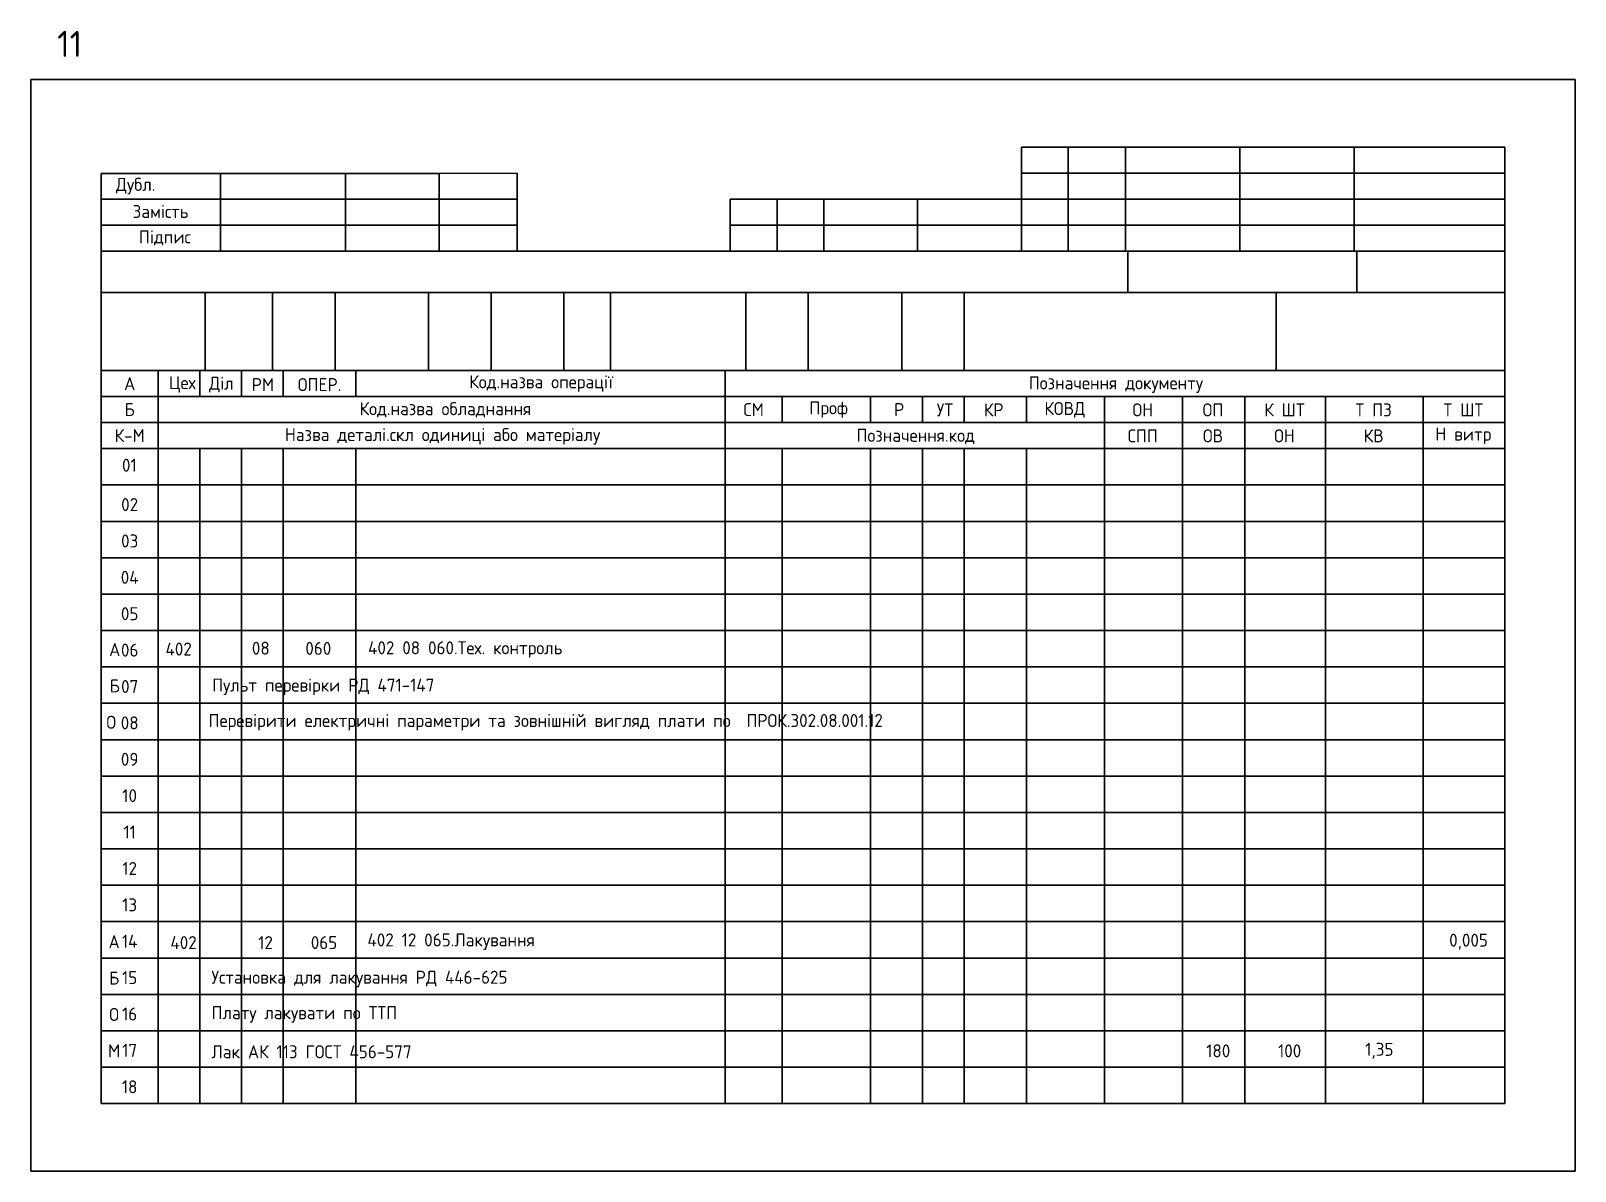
# Model space of a CAD drawing. Header units: millimetres. Extents: x -666 to 353, y -2321 to 561.
# Drawn here: x 46.6 to 343.6, y -2320.6 to -2101.2 of the extents above; entities that cross this region are included whole.
import ezdxf

# ---------------------------------------------------------------- set-up
doc = ezdxf.new("R2010")
doc.units = ezdxf.units.MM
doc.layers.get('0').update_dxf_attribs({"lineweight": 35})
doc.layers.add('Текст', color=7, linetype='Continuous')
doc.styles.get("Standard").update_dxf_attribs({"font": 'GOST_B.TTF'})

# ---------------------------------------------------------------- blocks, each defined once
blk = doc.blocks.new('*U9')
for p, q in [((11, 0), (270, 0)), ((11, 0), (11, -7)), ((120, 0), (120, -7)), ((131, 0), (131, -7)), ((148, 0), (148, -7)), ((158, 0), (158, -7)), ((166, 0), (166, -7)), ((178, 0), (178, -7)), ((193, 0), (193, -7)), ((208, 0), (208, -7)), ((220, 0), (220, -7)), ((235.5, 0), (235.5, -7)), ((254.3, 0), (254.3, -7)), ((270, 0), (270, -7)), ((270, -7), (11, -7))]:
    blk.add_line(p, q)

msp = doc.modelspace()

# ---------------------------------------------------------------- linework, layer by layer
for p, q in [((46.59, -2320.6), (46.59, -2110.6)), ((46.59, -2110.6), (343.59, -2110.6)), ((343.59, -2110.6), (343.59, -2320.6)), ((246.09, -2123.6), (237.09, -2123.6)), ((237.09, -2123.6), (237.09, -2133.6)), ((257.09, -2123.6), (246.09, -2123.6)), ((246.09, -2123.6), (246.09, -2143.6)), ((279.09, -2123.6), (257.09, -2123.6)), ((257.09, -2123.6), (257.09, -2143.6)), ((301.09, -2123.6), (279.09, -2123.6)), ((279.09, -2123.6), (279.09, -2143.6)), ((330.09, -2123.6), (301.09, -2123.6)), ((301.09, -2123.6), (301.09, -2143.6)), ((330.09, -2143.6), (330.09, -2123.6)), ((60.09, -2128.65), (83.09, -2128.65)), ((60.09, -2143.6), (60.09, -2128.65)), ((83.09, -2128.65), (107.09, -2128.65)), ((83.09, -2128.65), (83.09, -2143.6)), ((107.09, -2128.65), (125.09, -2128.65)), ((107.09, -2128.65), (107.09, -2143.6)), ((125.09, -2128.65), (140.09, -2128.6)), ((125.09, -2128.65), (125.09, -2143.6)), ((140.09, -2128.6), (140.09, -2133.6)), ((237.09, -2128.6), (330.09, -2128.6)), ((140.09, -2133.6), (60.09, -2133.6)), ((140.09, -2133.6), (140.09, -2138.6)), ((190.09, -2133.6), (181.09, -2133.6)), ((181.09, -2133.6), (181.09, -2143.6)), ((199.09, -2133.6), (190.09, -2133.6)), ((190.09, -2133.6), (190.09, -2143.6)), ((217.09, -2133.6), (199.09, -2133.6)), ((199.09, -2133.6), (199.09, -2143.6)), ((237.09, -2133.6), (217.09, -2133.6)), ((217.09, -2133.6), (217.09, -2143.6)), ((330.09, -2133.6), (237.09, -2133.6)), ((237.09, -2133.6), (237.09, -2143.6)), ((140.09, -2138.6), (60.09, -2138.6)), ((140.09, -2138.6), (140.09, -2143.6)), ((181.09, -2138.6), (330.09, -2138.6)), ((140.09, -2143.6), (60.09, -2143.6)), ((60.09, -2143.6), (330.09, -2143.6)), ((60.09, -2143.6), (60.09, -2151.6)), ((257.59, -2151.6), (257.59, -2143.6)), ((301.59, -2151.6), (301.59, -2143.6)), ((330.09, -2151.6), (330.09, -2143.6)), ((60.09, -2151.6), (330.09, -2151.6)), ((60.09, -2151.6), (60.09, -2156.6)), ((80.09, -2151.6), (80.09, -2166.6)), ((93.09, -2151.6), (93.09, -2166.6)), ((105.09, -2151.6), (105.09, -2166.6)), ((123.09, -2151.6), (123.09, -2166.6)), ((135.09, -2151.6), (135.09, -2166.6)), ((149.09, -2151.6), (149.09, -2166.6)), ((158.09, -2151.6), (158.09, -2166.6)), ((184.09, -2151.6), (184.09, -2166.6)), ((196.09, -2151.6), (196.09, -2166.6)), ((214.09, -2151.6), (214.09, -2166.6)), ((226.09, -2151.6), (226.09, -2166.6)), ((286.09, -2151.6), (286.09, -2166.6)), ((330.09, -2166.6), (330.09, -2151.6)), ((60.09, -2156.6), (60.09, -2161.6)), ((60.09, -2161.6), (60.09, -2166.6)), ((60.09, -2166.6), (330.09, -2166.6)), ((60.09, -2166.6), (60.09, -2171.6)), ((71.09, -2166.6), (71.09, -2181.6)), ((79.09, -2166.6), (79.09, -2171.6)), ((87.09, -2166.6), (87.09, -2171.6)), ((95.09, -2166.6), (95.09, -2171.6)), ((109.09, -2166.6), (109.09, -2171.6)), ((180.09, -2166.6), (180.09, -2171.6)), ((330.09, -2181.6), (330.09, -2166.6)), ((60.09, -2171.6), (330.09, -2171.6)), ((60.09, -2171.6), (60.09, -2181.6)), ((180.09, -2171.6), (180.09, -2176.6)), ((191.09, -2171.6), (191.09, -2176.6)), ((208.09, -2171.6), (208.09, -2176.6)), ((218.09, -2171.6), (218.09, -2176.6)), ((226.09, -2171.6), (226.09, -2176.6)), ((238.09, -2171.6), (238.09, -2176.6)), ((253.09, -2171.6), (253.09, -2176.6)), ((268.09, -2171.6), (268.09, -2176.6)), ((280.09, -2171.6), (280.09, -2176.6)), ((295.59, -2171.6), (295.59, -2176.6)), ((314.39, -2171.6), (314.39, -2176.6)), ((330.09, -2176.6), (60.09, -2176.6)), ((180.09, -2176.6), (180.09, -2181.6)), ((253.09, -2176.6), (253.09, -2181.6)), ((268.09, -2176.6), (268.09, -2181.6)), ((280.09, -2176.6), (280.09, -2181.6)), ((295.59, -2176.6), (295.59, -2181.6)), ((314.39, -2176.6), (314.39, -2181.6)), ((60.09, -2181.6), (330.09, -2181.6)), ((60.09, -2181.6), (60.09, -2307.6)), ((71.09, -2181.6), (71.09, -2307.6)), ((79.09, -2181.6), (79.09, -2195.6)), ((87.09, -2181.6), (87.09, -2195.6)), ((95.09, -2181.6), (95.09, -2195.6)), ((109.09, -2181.6), (109.09, -2195.6)), ((71.09, -2188.6), (60.09, -2188.6)), ((60.09, -2188.6), (330.09, -2188.6)), ((60.09, -2195.6), (60.09, -2188.6)), ((71.09, -2188.6), (71.09, -2195.6)), ((180.09, -2188.6), (180.09, -2195.6)), ((191.09, -2188.6), (191.09, -2195.6)), ((208.09, -2188.6), (208.09, -2195.6)), ((218.09, -2188.6), (218.09, -2195.6)), ((226.09, -2188.6), (226.09, -2195.6)), ((238.09, -2188.6), (238.09, -2195.6)), ((253.09, -2188.6), (253.09, -2195.6)), ((268.09, -2188.6), (268.09, -2195.6)), ((280.09, -2188.6), (280.09, -2195.6)), ((295.59, -2188.6), (295.59, -2195.6)), ((314.39, -2188.6), (314.39, -2195.6)), ((330.09, -2188.6), (330.09, -2195.6)), ((71.09, -2195.6), (60.09, -2195.6)), ((71.09, -2195.6), (60.09, -2195.6)), ((330.09, -2195.6), (60.09, -2195.6)), ((60.09, -2195.6), (330.09, -2195.6)), ((60.09, -2202.6), (60.09, -2195.6)), ((71.09, -2195.6), (71.09, -2202.6)), ((79.09, -2195.6), (79.09, -2202.6)), ((87.09, -2195.6), (87.09, -2202.6)), ((95.09, -2195.6), (95.09, -2202.6)), ((109.09, -2195.6), (109.09, -2202.6)), ((180.09, -2195.6), (180.09, -2202.6)), ((191.09, -2195.6), (191.09, -2202.6)), ((208.09, -2195.6), (208.09, -2202.6)), ((218.09, -2195.6), (218.09, -2202.6)), ((226.09, -2195.6), (226.09, -2202.6)), ((238.09, -2195.6), (238.09, -2202.6)), ((253.09, -2195.6), (253.09, -2202.6)), ((268.09, -2195.6), (268.09, -2202.6)), ((280.09, -2195.6), (280.09, -2202.6)), ((295.59, -2195.6), (295.59, -2202.6)), ((314.39, -2195.6), (314.39, -2202.6)), ((330.09, -2195.6), (330.09, -2202.6)), ((71.09, -2202.6), (60.09, -2202.6)), ((330.09, -2202.6), (60.09, -2202.6)), ((60.09, -2202.6), (330.09, -2202.6)), ((60.09, -2209.6), (60.09, -2202.6)), ((71.09, -2202.6), (71.09, -2209.6)), ((79.09, -2202.6), (79.09, -2209.6)), ((87.09, -2202.6), (87.09, -2209.6)), ((87.09, -2202.6), (87.09, -2209.6)), ((95.09, -2202.6), (95.09, -2209.6)), ((109.09, -2202.6), (109.09, -2209.6)), ((180.09, -2202.6), (180.09, -2209.6)), ((191.09, -2202.6), (191.09, -2209.6)), ((208.09, -2202.6), (208.09, -2209.6)), ((218.09, -2202.6), (218.09, -2209.6)), ((226.09, -2202.6), (226.09, -2209.6)), ((238.09, -2202.6), (238.09, -2209.6)), ((253.09, -2202.6), (253.09, -2209.6)), ((268.09, -2202.6), (268.09, -2209.6)), ((280.09, -2202.6), (280.09, -2209.6)), ((295.59, -2202.6), (295.59, -2209.6)), ((314.39, -2202.6), (314.39, -2209.6)), ((330.09, -2202.6), (330.09, -2209.6)), ((71.09, -2209.6), (60.09, -2209.6)), ((330.09, -2209.6), (60.09, -2209.6)), ((60.09, -2209.6), (330.09, -2209.6)), ((60.09, -2216.6), (60.09, -2209.6)), ((71.09, -2209.6), (71.09, -2216.6)), ((79.09, -2209.6), (79.09, -2216.6)), ((87.09, -2209.6), (87.09, -2216.6)), ((87.09, -2209.6), (87.09, -2216.6)), ((95.09, -2209.6), (95.09, -2216.6)), ((109.09, -2209.6), (109.09, -2216.6)), ((180.09, -2209.6), (180.09, -2216.6)), ((191.09, -2209.6), (191.09, -2216.6)), ((208.09, -2209.6), (208.09, -2216.6)), ((218.09, -2209.6), (218.09, -2216.6)), ((226.09, -2209.6), (226.09, -2216.6)), ((238.09, -2209.6), (238.09, -2216.6)), ((253.09, -2209.6), (253.09, -2216.6)), ((268.09, -2209.6), (268.09, -2216.6)), ((280.09, -2209.6), (280.09, -2216.6)), ((295.59, -2209.6), (295.59, -2216.6)), ((314.39, -2209.6), (314.39, -2216.6)), ((330.09, -2209.6), (330.09, -2216.6)), ((71.09, -2216.6), (60.09, -2216.6)), ((71.09, -2216.6), (60.09, -2216.6)), ((330.09, -2216.6), (60.09, -2216.6)), ((60.09, -2216.6), (330.09, -2216.6)), ((60.09, -2223.6), (60.09, -2216.6)), ((71.09, -2216.6), (71.09, -2223.6)), ((79.09, -2216.6), (79.09, -2223.6)), ((87.09, -2216.6), (87.09, -2223.6)), ((87.09, -2216.6), (87.09, -2223.6)), ((95.09, -2216.6), (95.09, -2223.6)), ((109.09, -2216.6), (109.09, -2223.6)), ((180.09, -2216.6), (180.09, -2223.6)), ((191.09, -2216.6), (191.09, -2223.6)), ((208.09, -2216.6), (208.09, -2223.6)), ((218.09, -2216.6), (218.09, -2223.6)), ((226.09, -2216.6), (226.09, -2223.6)), ((238.09, -2216.6), (238.09, -2223.6)), ((253.09, -2216.6), (253.09, -2223.6)), ((268.09, -2216.6), (268.09, -2223.6)), ((280.09, -2216.6), (280.09, -2223.6)), ((295.59, -2216.6), (295.59, -2223.6)), ((314.39, -2216.6), (314.39, -2223.6)), ((330.09, -2216.6), (330.09, -2223.6)), ((71.09, -2223.6), (60.09, -2223.6)), ((330.09, -2223.6), (60.09, -2223.6)), ((60.09, -2223.6), (330.09, -2223.6)), ((60.09, -2230.6), (60.09, -2223.6)), ((71.09, -2223.6), (71.09, -2230.6)), ((79.09, -2223.6), (79.09, -2230.6)), ((87.09, -2223.6), (87.09, -2230.6)), ((87.09, -2223.6), (87.09, -2230.6)), ((95.09, -2223.6), (95.09, -2230.6)), ((109.09, -2223.6), (109.09, -2230.6)), ((180.09, -2223.6), (180.09, -2230.6)), ((191.09, -2223.6), (191.09, -2230.6)), ((208.09, -2223.6), (208.09, -2230.6)), ((218.09, -2223.6), (218.09, -2230.6)), ((226.09, -2223.6), (226.09, -2230.6)), ((238.09, -2223.6), (238.09, -2230.6)), ((253.09, -2223.6), (253.09, -2230.6)), ((268.09, -2223.6), (268.09, -2230.6)), ((280.09, -2223.6), (280.09, -2230.6)), ((295.59, -2223.6), (295.59, -2230.6)), ((314.39, -2223.6), (314.39, -2230.6)), ((330.09, -2223.6), (330.09, -2230.6)), ((71.09, -2230.6), (60.09, -2230.6)), ((330.09, -2230.6), (60.09, -2230.6)), ((60.09, -2230.6), (330.09, -2230.6)), ((60.09, -2237.6), (60.09, -2230.6)), ((71.09, -2230.6), (71.09, -2237.6)), ((79.09, -2230.6), (79.09, -2237.6)), ((87.09, -2230.6), (87.09, -2237.6)), ((95.09, -2230.6), (95.09, -2237.6)), ((109.09, -2230.6), (109.09, -2237.6)), ((180.09, -2230.6), (180.09, -2237.6)), ((191.09, -2230.6), (191.09, -2237.6)), ((208.09, -2230.6), (208.09, -2237.6)), ((218.09, -2230.6), (218.09, -2237.6)), ((226.09, -2230.6), (226.09, -2237.6)), ((238.09, -2230.6), (238.09, -2237.6)), ((253.09, -2230.6), (253.09, -2237.6)), ((268.09, -2230.6), (268.09, -2237.6)), ((280.09, -2230.6), (280.09, -2237.6)), ((295.59, -2230.6), (295.59, -2237.6)), ((314.39, -2230.6), (314.39, -2237.6)), ((330.09, -2230.6), (330.09, -2237.6)), ((71.09, -2237.6), (60.09, -2237.6)), ((71.09, -2237.6), (60.09, -2237.6)), ((330.09, -2237.6), (60.09, -2237.6)), ((60.09, -2237.6), (330.09, -2237.6)), ((60.09, -2244.6), (60.09, -2237.6)), ((71.09, -2237.6), (71.09, -2244.6)), ((79.09, -2237.6), (79.09, -2244.6)), ((87.09, -2237.6), (87.09, -2244.6)), ((95.09, -2237.6), (95.09, -2244.6)), ((109.09, -2237.6), (109.09, -2244.6)), ((180.09, -2237.6), (180.09, -2244.6)), ((191.09, -2237.6), (191.09, -2244.6)), ((208.09, -2237.6), (208.09, -2244.6)), ((218.09, -2237.6), (218.09, -2244.6)), ((226.09, -2237.6), (226.09, -2244.6)), ((238.09, -2237.6), (238.09, -2244.6)), ((253.09, -2237.6), (253.09, -2244.6)), ((268.09, -2237.6), (268.09, -2244.6)), ((280.09, -2237.6), (280.09, -2244.6)), ((295.59, -2237.6), (295.59, -2244.6)), ((314.39, -2237.6), (314.39, -2244.6)), ((330.09, -2237.6), (330.09, -2244.6)), ((71.09, -2244.6), (60.09, -2244.6)), ((330.09, -2244.6), (60.09, -2244.6)), ((60.09, -2244.6), (330.09, -2244.6)), ((60.09, -2251.6), (60.09, -2244.6)), ((71.09, -2244.6), (71.09, -2251.6)), ((79.09, -2244.6), (79.09, -2251.6)), ((87.09, -2244.6), (87.09, -2251.6)), ((95.09, -2244.6), (95.09, -2251.6)), ((109.09, -2244.6), (109.09, -2251.6)), ((180.09, -2244.6), (180.09, -2251.6)), ((191.09, -2244.6), (191.09, -2251.6)), ((208.09, -2244.6), (208.09, -2251.6)), ((218.09, -2244.6), (218.09, -2251.6)), ((226.09, -2244.6), (226.09, -2251.6)), ((238.09, -2244.6), (238.09, -2251.6)), ((253.09, -2244.6), (253.09, -2251.6)), ((268.09, -2244.6), (268.09, -2251.6)), ((280.09, -2244.6), (280.09, -2251.6)), ((295.59, -2244.6), (295.59, -2251.6)), ((314.39, -2244.6), (314.39, -2251.6)), ((330.09, -2244.6), (330.09, -2251.6)), ((71.09, -2251.6), (60.09, -2251.6)), ((330.09, -2251.6), (60.09, -2251.6)), ((60.09, -2251.6), (330.09, -2251.6)), ((60.09, -2258.6), (60.09, -2251.6)), ((71.09, -2251.6), (71.09, -2258.6)), ((79.09, -2251.6), (79.09, -2258.6)), ((87.09, -2251.6), (87.09, -2258.6)), ((95.09, -2251.6), (95.09, -2258.6)), ((109.09, -2251.6), (109.09, -2258.6)), ((180.09, -2251.6), (180.09, -2258.6)), ((191.09, -2251.6), (191.09, -2258.6)), ((208.09, -2251.6), (208.09, -2258.6)), ((218.09, -2251.6), (218.09, -2258.6)), ((226.09, -2251.6), (226.09, -2258.6)), ((238.09, -2251.6), (238.09, -2258.6)), ((253.09, -2251.6), (253.09, -2258.6)), ((268.09, -2251.6), (268.09, -2258.6)), ((280.09, -2251.6), (280.09, -2258.6)), ((295.59, -2251.6), (295.59, -2258.6)), ((314.39, -2251.6), (314.39, -2258.6)), ((330.09, -2251.6), (330.09, -2258.6)), ((71.09, -2258.6), (60.09, -2258.6)), ((71.09, -2258.6), (60.09, -2258.6)), ((330.09, -2258.6), (60.09, -2258.6)), ((60.09, -2258.6), (330.09, -2258.6)), ((60.09, -2265.6), (60.09, -2258.6)), ((71.09, -2258.6), (71.09, -2265.6)), ((79.09, -2258.6), (79.09, -2265.6)), ((87.09, -2258.6), (87.09, -2265.6)), ((95.09, -2258.6), (95.09, -2265.6)), ((109.09, -2258.6), (109.09, -2265.6)), ((180.09, -2258.6), (180.09, -2265.6)), ((191.09, -2258.6), (191.09, -2265.6)), ((208.09, -2258.6), (208.09, -2265.6)), ((218.09, -2258.6), (218.09, -2265.6)), ((226.09, -2258.6), (226.09, -2265.6)), ((238.09, -2258.6), (238.09, -2265.6)), ((253.09, -2258.6), (253.09, -2265.6)), ((268.09, -2258.6), (268.09, -2265.6)), ((280.09, -2258.6), (280.09, -2265.6)), ((295.59, -2258.6), (295.59, -2265.6)), ((314.39, -2258.6), (314.39, -2265.6)), ((330.09, -2258.6), (330.09, -2265.6)), ((71.09, -2265.6), (60.09, -2265.6)), ((330.09, -2265.6), (60.09, -2265.6)), ((60.09, -2265.6), (330.09, -2265.6)), ((60.09, -2272.6), (60.09, -2265.6)), ((71.09, -2265.6), (71.09, -2272.6)), ((79.09, -2265.6), (79.09, -2272.6)), ((87.09, -2265.6), (87.09, -2272.6)), ((95.09, -2265.6), (95.09, -2272.6)), ((109.09, -2265.6), (109.09, -2272.6)), ((180.09, -2265.6), (180.09, -2272.6)), ((191.09, -2265.6), (191.09, -2272.6)), ((208.09, -2265.6), (208.09, -2272.6)), ((218.09, -2265.6), (218.09, -2272.6)), ((226.09, -2265.6), (226.09, -2272.6)), ((238.09, -2265.6), (238.09, -2272.6)), ((253.09, -2265.6), (253.09, -2272.6)), ((268.09, -2265.6), (268.09, -2272.6)), ((280.09, -2265.6), (280.09, -2272.6)), ((295.59, -2265.6), (295.59, -2272.6)), ((314.39, -2265.6), (314.39, -2272.6)), ((330.09, -2265.6), (330.09, -2272.6)), ((71.09, -2272.6), (60.09, -2272.6)), ((330.09, -2272.6), (60.09, -2272.6)), ((60.09, -2272.6), (330.09, -2272.6)), ((60.09, -2279.6), (60.09, -2272.6)), ((71.09, -2272.6), (71.09, -2279.6)), ((79.09, -2272.6), (79.09, -2279.6)), ((87.09, -2272.6), (87.09, -2279.6)), ((95.09, -2272.6), (95.09, -2279.6)), ((109.09, -2272.6), (109.09, -2279.6)), ((180.09, -2272.6), (180.09, -2279.6)), ((191.09, -2272.6), (191.09, -2279.6)), ((208.09, -2272.6), (208.09, -2279.6)), ((218.09, -2272.6), (218.09, -2279.6)), ((226.09, -2272.6), (226.09, -2279.6)), ((238.09, -2272.6), (238.09, -2279.6)), ((253.09, -2272.6), (253.09, -2279.6)), ((268.09, -2272.6), (268.09, -2279.6)), ((280.09, -2272.6), (280.09, -2279.6)), ((295.59, -2272.6), (295.59, -2279.6)), ((314.39, -2272.6), (314.39, -2279.6)), ((330.09, -2272.6), (330.09, -2279.6)), ((71.09, -2279.6), (60.09, -2279.6)), ((71.09, -2279.6), (60.09, -2279.6)), ((330.09, -2279.6), (60.09, -2279.6)), ((60.09, -2279.6), (330.09, -2279.6)), ((60.09, -2286.6), (60.09, -2279.6)), ((71.09, -2279.6), (71.09, -2286.6)), ((79.09, -2279.6), (79.09, -2286.6)), ((87.09, -2279.6), (87.09, -2286.6)), ((95.09, -2279.6), (95.09, -2286.6)), ((109.09, -2279.6), (109.09, -2286.6)), ((180.09, -2279.6), (180.09, -2286.6)), ((191.09, -2279.6), (191.09, -2286.6)), ((208.09, -2279.6), (208.09, -2286.6)), ((218.09, -2279.6), (218.09, -2286.6)), ((226.09, -2279.6), (226.09, -2286.6)), ((238.09, -2279.6), (238.09, -2286.6)), ((253.09, -2279.6), (253.09, -2286.6)), ((268.09, -2279.6), (268.09, -2286.6)), ((280.09, -2279.6), (280.09, -2286.6)), ((295.59, -2279.6), (295.59, -2286.6)), ((314.39, -2279.6), (314.39, -2286.6)), ((330.09, -2279.6), (330.09, -2286.6)), ((71.09, -2286.6), (60.09, -2286.6)), ((330.09, -2286.6), (60.09, -2286.6)), ((60.09, -2286.6), (330.09, -2286.6)), ((60.09, -2293.6), (60.09, -2286.6)), ((71.09, -2286.6), (71.09, -2293.6)), ((79.09, -2286.6), (79.09, -2293.6)), ((87.09, -2286.6), (87.09, -2293.6)), ((95.09, -2286.6), (95.09, -2293.6)), ((109.09, -2286.6), (109.09, -2293.6)), ((180.09, -2286.6), (180.09, -2293.6)), ((191.09, -2286.6), (191.09, -2293.6)), ((208.09, -2286.6), (208.09, -2293.6)), ((218.09, -2286.6), (218.09, -2293.6)), ((226.09, -2286.6), (226.09, -2293.6)), ((238.09, -2286.6), (238.09, -2293.6)), ((253.09, -2286.6), (253.09, -2293.6)), ((268.09, -2286.6), (268.09, -2293.6)), ((280.09, -2286.6), (280.09, -2293.6)), ((295.59, -2286.6), (295.59, -2293.6)), ((314.39, -2286.6), (314.39, -2293.6)), ((330.09, -2286.6), (330.09, -2293.6)), ((71.09, -2293.6), (60.09, -2293.6)), ((330.09, -2293.6), (60.09, -2293.6)), ((60.09, -2293.6), (330.09, -2293.6)), ((60.09, -2300.6), (60.09, -2293.6)), ((71.09, -2293.6), (71.09, -2300.6)), ((79.09, -2293.6), (79.09, -2300.6)), ((87.09, -2293.6), (87.09, -2300.6)), ((95.09, -2293.6), (95.09, -2300.6)), ((109.09, -2293.6), (109.09, -2300.6)), ((180.09, -2293.6), (180.09, -2300.6)), ((191.09, -2293.6), (191.09, -2300.6)), ((208.09, -2293.6), (208.09, -2300.6)), ((218.09, -2293.6), (218.09, -2300.6)), ((226.09, -2293.6), (226.09, -2300.6)), ((238.09, -2293.6), (238.09, -2300.6)), ((253.09, -2293.6), (253.09, -2300.6)), ((268.09, -2293.6), (268.09, -2300.6)), ((280.09, -2293.6), (280.09, -2300.6)), ((295.59, -2293.6), (295.59, -2300.6)), ((314.39, -2293.6), (314.39, -2300.6)), ((330.09, -2293.6), (330.09, -2300.6)), ((71.09, -2300.6), (60.09, -2300.6)), ((71.09, -2300.6), (60.09, -2300.6)), ((330.09, -2300.6), (60.09, -2300.6)), ((60.09, -2300.6), (330.09, -2300.6)), ((60.09, -2307.6), (60.09, -2300.6)), ((71.09, -2300.6), (71.09, -2307.6)), ((79.09, -2300.6), (79.09, -2307.6)), ((87.09, -2300.6), (87.09, -2307.6)), ((95.09, -2300.6), (95.09, -2307.6)), ((109.09, -2300.6), (109.09, -2307.6)), ((180.09, -2300.6), (180.09, -2307.6)), ((191.09, -2300.6), (191.09, -2307.6)), ((208.09, -2300.6), (208.09, -2307.6)), ((218.09, -2300.6), (218.09, -2307.6)), ((226.09, -2300.6), (226.09, -2307.6)), ((238.09, -2300.6), (238.09, -2307.6)), ((253.09, -2300.6), (253.09, -2307.6)), ((268.09, -2300.6), (268.09, -2307.6)), ((280.09, -2300.6), (280.09, -2307.6)), ((295.59, -2300.6), (295.59, -2307.6)), ((314.39, -2300.6), (314.39, -2307.6)), ((330.09, -2300.6), (330.09, -2307.6)), ((71.09, -2307.6), (60.09, -2307.6)), ((71.09, -2307.6), (60.09, -2307.6)), ((71.09, -2307.6), (60.09, -2307.6)), ((330.09, -2307.6), (60.09, -2307.6)), ((343.59, -2320.6), (46.59, -2320.6))]:
    msp.add_line(p, q)

# ---------------------------------------------------------------- block references
msp.add_blockref('*U9', (60.09, -2181.6))

# ---------------------------------------------------------------- texts
for s, width, insert, char_height, attachment_point in [('11', 47.0929, (51.66, -2101.24), 5, 1), (' Дубл.', 11.5, (65.97, -2131.12), 2.5, 5), (' {\\H1.25x;Замість}', 21.2493, (70.92, -2135.99), 2, 5), (' Підпис', 23, (71.59, -2141.07), 2.5, 5), ('А', 11, (65.59, -2169.1), 2.5, 5), ('Цех', 8, (75.69, -2169.25), 2.5, 5), ('Діл', 8, (83.22, -2169.3), 2.5, 5), ('РМ', 8, (91.22, -2169.3), 2.5, 5), ('ОПЕР.', 8, (102.11, -2169.3), 2.5, 5), ('Код.назва операції', 39.3298, (144.76, -2169.1), 2.5, 5), ('Позначення документу', 48.0694, (255.26, -2169.3), 2.5, 5), ('Б', 11, (65.59, -2174.1), 2.5, 5), ('Код.назва обладнання', 39.3298, (126.32, -2174.13), 2.5, 5), ('СМ', 11, (185.59, -2174.1), 2.5, 5), ('Проф', 11, (200.01, -2174.1), 2.5, 5), ('Р', 10, (213.59, -2174.1), 2.5, 5), ('УТ', 6.25, (222.38, -2174.15), 2.5, 5), ('КР', 6.25, (231.76, -2174.15), 2.5, 5), ('КОВД', 6.25, (245.44, -2174.15), 2.5, 5), ('ОН', 6.25, (260.44, -2174.15), 2.5, 5), ('ОП', 6.25, (273.94, -2174.15), 2.5, 5), ('К ШТ', 9.2284, (287.69, -2174.15), 2.5, 5), ('Т ПЗ', 8.9576, (304.84, -2174.15), 2.5, 5), ('Т ШТ', 9.6346, (322.09, -2174.15), 2.5, 5), ('К-М', 11, (65.59, -2179.1), 2.5, 5), ('Назва деталі.скл одиниці або матеріалу', 81.2961, (125.76, -2179.25), 2.5, 5), ('Позначення.код', 48.0694, (216.76, -2179.25), 2.5, 5), ('СПП', 6.25, (260.44, -2179.15), 2.5, 5), ('ОВ', 6.25, (273.94, -2179.15), 2.5, 5), ('ОН', 9.2284, (287.69, -2179.15), 2.5, 5), ('КВ', 8.9576, (304.84, -2179.15), 2.5, 5), ('Н витр', 11.3668, (322.09, -2179.15), 2.5, 5), ('01', 11, (65.52, -2184.8), 2.5, 5), ('02', 11, (65.59, -2192.37), 2.5, 5), ('03', 11, (65.59, -2199.37), 2.5, 5), ('04', 11, (65.59, -2206.37), 2.5, 5), ('05', 11, (65.59, -2213.37), 2.5, 5), ('06', 11, (65.59, -2220.37), 2.5, 5), ('07', 11, (65.59, -2227.37), 2.5, 5), ('08', 11, (65.59, -2234.37), 2.5, 5), ('09', 11, (65.59, -2241.37), 2.5, 5), ('10', 11, (65.59, -2248.37), 2.5, 5), ('11', 11, (65.59, -2255.37), 2.5, 5), ('12', 11, (65.59, -2262.37), 2.5, 5), ('13', 11, (65.59, -2269.37), 2.5, 5), ('\\pi4.2609;0,005', 15.7, (315.11, -2276.46), 2.5, 4), ('14', 11, (65.59, -2276.37), 2.5, 5), ('15', 11, (65.59, -2283.37), 2.5, 5), ('16', 11, (65.59, -2290.37), 2.5, 5), ('17', 11, (65.59, -2297.37), 2.5, 5), ('\\pi3.8345;180', 12.1244, (268.81, -2297.46), 2.5, 4), ('\\pi5.646;100', 15.5, (280.81, -2297.46), 2.5, 4), ('\\pi6.9248;1,35', 18.8, (296.31, -2297.46), 2.5, 4), ('18', 11, (65.59, -2304.37), 2.5, 5)]:
    msp.add_mtext_dynamic_manual_height_columns(s, width=width, gutter_width=12.5, heights=[0], dxfattribs=dict(insert=insert, char_height=char_height, attachment_point=attachment_point))
at = {"layer": 'Текст', "char_height": 2.5}
for s, width, insert, attachment_point in [('А', 2.5, (62.72, -2220.26), 5), ('402', 2.5, (75.01, -2220.17), 5), ('08', 2.5, (90.81, -2220), 5), ('060', 2.5, (101.87, -2220.03), 5), (' 402 08 060.Тех. контроль', 71, (109.93, -2220.26), 4), ('Б', 2.5, (62.72, -2227.26), 5), (' Пульт перевірки РД 471-147', 101, (79.93, -2227.44), 4), ('О', 2.5, (62.03, -2234.25), 5), (' Перевірити електричні параметри та зовнішній вигляд плати по  ПРОК.302.08.001.12', 251, (79.24, -2234.25), 4), (' 402 12 065.Лакування', 71, (109.81, -2276.46), 4), ('А', 2.5, (62.6, -2276.46), 5), ('402', 2.5, (75.96, -2276.64), 5), ('12', 2.5, (91.72, -2276.64), 5), ('065', 2.5, (102.97, -2276.64), 5), ('Б', 2.5, (62.6, -2283.46), 5), (' Установка для лакування РД 446-625', 101, (79.81, -2283.64), 4), ('О', 2.5, (62.6, -2290.46), 5), (' Плату лакувати по ТТП', 251, (79.81, -2290.46), 4), ('М', 2.5, (62.6, -2297.46), 5), (' Лак АК 113 ГОСТ 456-577', 101, (79.81, -2297.64), 4)]:
    msp.add_mtext_dynamic_manual_height_columns(s, width=width, gutter_width=12.5, heights=[0], dxfattribs=dict(at, insert=insert, attachment_point=attachment_point))

doc.saveas('drawing.dxf')
